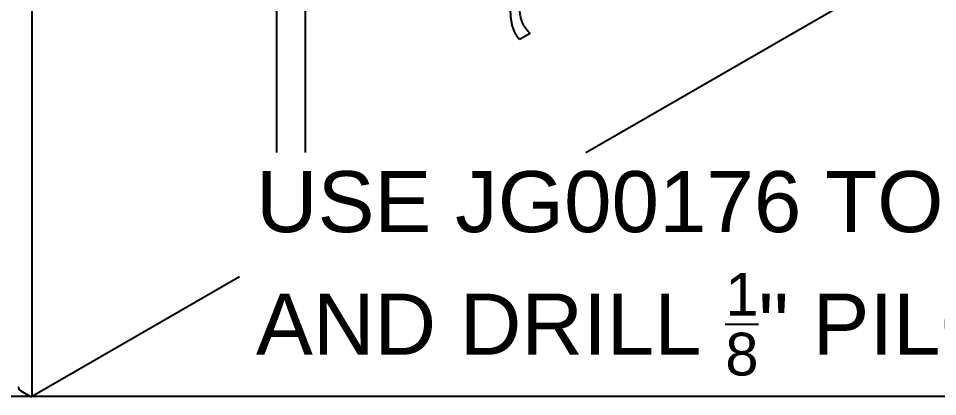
# Model space of a CAD drawing. Header units: inches. Extents: x -3.8 to 16.7, y -13 to 0.
# Drawn here: x 11.884 to 14.706, y -13.015 to -11.854 of the extents above; entities that cross this region are included whole.
import ezdxf

# ---------------------------------------------------------------- set-up
doc = ezdxf.new("R2010")
doc.units = ezdxf.units.IN
doc.header["$LTSCALE"] = 0.5
doc.header["$MEASUREMENT"] = 0
doc.layers.add('FAB DWG', color=221, linetype='CONTINUOUS')
doc.layers.add('Housing', color=150, linetype='CONTINUOUS')
doc.layers.add('Jig', color=41, linetype='CONTINUOUS', lineweight=13)
doc.layers.add('Text-Unprinted', color=131, linetype='CONTINUOUS', plot=False)
doc.styles.get("Standard").update_dxf_attribs({"font": 'arial.ttf'})

msp = doc.modelspace()

# ---------------------------------------------------------------- linework, layer by layer
at = {"layer": 'Housing', "linetype": 'Continuous', "lineweight": 25, "transparency": 16777216}
for p, q in [((11.92608, -13.010313), (11.92608, -9.354416)), ((11.924008, -13.014891), (12.562856, -12.646306)), ((11.890725, -12.998068), (11.919009, -13.014396))]:
    msp.add_line(p, q, dxfattribs=at)
for centre, radius, start, end in [((11.899006, -12.985122), 0.015368, 182.605474, 237.39458), ((11.921769, -13.011012), 0.004367, 230.796853, 9.214059)]:
    msp.add_arc(centre, radius, start, end, dxfattribs=at)
at = {"layer": 'Jig', "linetype": 'Continuous', "lineweight": 25, "transparency": 16777216}
for p, q in [((12.676468, -8.913345), (12.676468, -12.26582)), ((12.764857, -12.26582), (12.764857, -10.212867)), ((13.625949, -12.26582), (15.416507, -11.232153)), ((13.455155, -11.89988), (13.422133, -11.918943))]:
    msp.add_line(p, q, dxfattribs=at)
for points, knots in [([(13.422133, -11.918943), (13.420888, -11.917309), (13.418444, -11.914102), (13.415096, -11.909039), (13.411946, -11.904046), (13.409153, -11.898913), (13.406585, -11.893803), (13.404404, -11.888532), (13.402387, -11.883336), (13.400726, -11.87794), (13.399307, -11.872332), (13.398051, -11.866424), (13.397039, -11.86009), (13.396172, -11.853399), (13.395537, -11.846296), (13.395069, -11.838827), (13.394759, -11.830995), (13.394732, -11.825579), (13.394718, -11.822826)], [0, 0, 0, 0, 0.06999196, 0.13739432, 0.2029351, 0.26601622, 0.3272219, 0.38640573, 0.44369834, 0.49917176, 0.55485548, 0.61210597, 0.67151987, 0.73294939, 0.79643212, 0.86206675, 0.92990768, 1, 1, 1, 1]), ([(13.421159, -11.808482), (13.421187, -11.811477), (13.421242, -11.81738), (13.421692, -11.825886), (13.422436, -11.833946), (13.423414, -11.841611), (13.424758, -11.848765), (13.426341, -11.855525), (13.428247, -11.861807), (13.429765, -11.865701), (13.430514, -11.867623)], [0, 0, 0, 0, 0.13724886, 0.27055715, 0.40014459, 0.52617696, 0.64906051, 0.7683769, 0.88567839, 1, 1, 1, 1]), ([(13.430514, -11.867623), (13.431156, -11.869067), (13.432468, -11.872016), (13.434801, -11.876191), (13.437413, -11.880327), (13.440373, -11.884356), (13.443555, -11.888425), (13.447165, -11.892287), (13.451011, -11.896174), (13.453756, -11.898629), (13.455155, -11.89988)], [0, 0, 0, 0, 0.10750351, 0.21953048, 0.33688685, 0.45838448, 0.58578562, 0.71834768, 0.85655295, 1, 1, 1, 1])]:
    msp.add_open_spline(points, degree=3, knots=knots, dxfattribs=at)
at = {"layer": 'Text-Unprinted', "ltscale": 0.5, "transparency": 16777216}
msp.add_lwpolyline([(0.048336, 0), (16.22824, 0), (16.22824, -13.015379), (0.048336, -13.015379)], close=True, dxfattribs=at)

# ---------------------------------------------------------------- texts
at = {"layer": 'FAB DWG', "ltscale": 0.5, "transparency": 16777216, "insert": (12.613101, -12.3228), "char_height": 0.1875, "attachment_point": 1}
msp.add_mtext_dynamic_manual_height_columns('\\A1;USE JG00176 TO LOCATE\\PAND DRILL {\\H0.7x;\\S1/8;}" PILOT HOLES.', width=7.83104802, gutter_width=0.625, heights=[0], dxfattribs=at)

doc.saveas('drawing.dxf')
